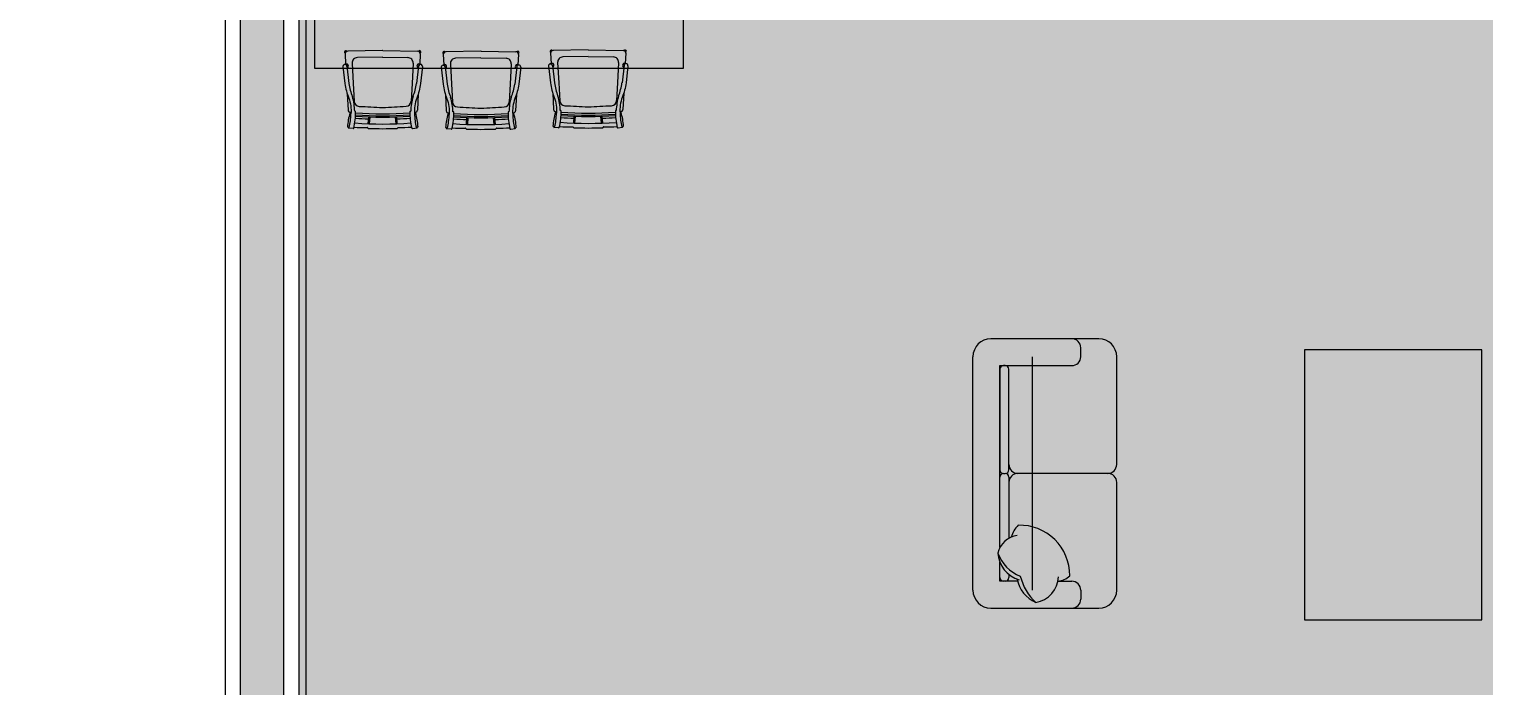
# Model space of a CAD drawing. Header units: millimetres. Extents: x 476571643 to 477489869, y 4620928210 to 4621294454.
# Drawn here: x 477215751 to 477222431, y 4621078495 to 4621081511 of the extents above; entities that cross this region are included whole.
import ezdxf

# ---------------------------------------------------------------- set-up
doc = ezdxf.new("R2010")
doc.units = ezdxf.units.MM
doc.header["$MEASUREMENT"] = 0
for name, color, linetype, lineweight in [('2D Drafting - General_Pen_No__1_Pen_No__7', 7, 'Continuous', 0), ('2D Drafting - General_Pen_No__250_Pen_No__7_Pen_No__7', 7, 'Continuous', 0), ('G-Anno-Nplt_Pen_No__151', 151, 'Continuous', 0), ('G-Anno-Nplt_Pen_No__4', 7, 'Continuous', 0), ('New_0_Pen_No__7', 7, 'Continuous', 0), ('New_reg_nak_Pen_No__7', 7, 'Continuous', 0), ('zoma_Pen_No__142', 142, 'Continuous', 0), ('zoma_Pen_No__5_Pen_No__5', 5, 'Continuous', 0)]:
    doc.layers.add(name, color=color, linetype=linetype, lineweight=lineweight)
doc.layers.add('zoma', color=7, linetype='Continuous')
doc.styles.add('GENERATED_STYLE_2', font='arial.ttf')
doc.dimstyles.new('GENERATED_STYLE__7', dxfattribs={"dimtxt": 200, "dimasz": 64.421331, "dimexe": 0.18, "dimexo": 3, "dimgap": 0.09, "dimtad": 1, "dimlfac": 0.001, "dimzin": 0, "dimdsep": 46, "dimtxsty": 'GENERATED_STYLE_2', "dimblk": 'ARROWHEAD_2', "dimblk1": 'ARROWHEAD_2', "dimblk2": 'ARROWHEAD_2', "dimcen": 0.09, "dimclrd": 142, "dimclre": 142, "dimclrt": 142, "dimadec": 0, "dimazin": 0, "dimtfac": 1, "dimtdec": 4, "dimtmove": 0, "dimatfit": 3, "dimfxl": 1, "dimtolj": 1, "dimtzin": 0, "dimarcsym": 0})

# ---------------------------------------------------------------- blocks, each defined once
blk = doc.blocks.new('*D1102', base_point=(476844527.1, 4621385791))
at = {"layer": 'zoma_Pen_No__142', "color": 142, "linetype": 'Continuous', "lineweight": 0, "transparency": 16777216}
for p, q in [((477215025.9, 4621085894.8), (477215025.9, 4621082794.8)), ((477214962.3, 4621082794.8), (477215089.5, 4621082794.8)), ((477215068.3, 4621082770.3), (477214983.5, 4621082819.3)), ((477215025.9, 4621082794.8), (477215025.9, 4621082394.8)), ((477214962.3, 4621082394.8), (477215089.5, 4621082394.8)), ((477215068.3, 4621082370.3), (477214983.5, 4621082419.3)), ((477215025.9, 4621082394.8), (477215026, 4621075894.8))]:
    blk.add_line(p, q, dxfattribs=at)
blk = doc.blocks.new('ARROWHEAD_2')
at = {"color": 0, "linetype": 'Continuous', "lineweight": 0}
for p, q in [((0, 0), (-1, 0)), ((-0.38, -0.66), (0.38, 0.66))]:
    blk.add_line(p, q, dxfattribs=at)
blk = doc.blocks.new('*D1104', base_point=(476844527.1, 4621385791))
at = {"layer": 'zoma_Pen_No__142', "color": 142, "linetype": 'Continuous', "lineweight": 0, "transparency": 16777216}
for p, q in [((477215025.9, 4621082794.8), (477215025.9, 4621082394.8)), ((477214962.3, 4621082394.8), (477215089.5, 4621082394.8)), ((477215068.3, 4621082370.3), (477214983.5, 4621082419.3)), ((477215025.9, 4621082394.8), (477215026, 4621075894.8)), ((477215068.3, 4621075870.3), (477214983.6, 4621075919.3))]:
    blk.add_line(p, q, dxfattribs=at)
at = {"layer": 'zoma_Pen_No__142', "color": 142, "lineweight": 0, "transparency": 16777216, "char_height": 200, "attachment_point": 7, "rotation": 90.00052, "style": 'GENERATED_STYLE_2'}
for s, insert in [('\\A1;{\\pql;\\fArial CYR|b0|i0|c204|p34;6.50}', (477214985.9, 4621078878.7)), ('\\A1;{\\pql;\\fArial CYR|b0|i0|c204|p34;0.40}', (477214986, 4621075919.3))]:
    blk.add_mtext(s, dxfattribs=dict(at, insert=insert))
blk = doc.blocks.new('*D1105', base_point=(476844527.1, 4621385791))
at = {"layer": 'zoma_Pen_No__142', "color": 142, "linetype": 'Continuous', "lineweight": 0, "transparency": 16777216}
for p, q in [((477215025.9, 4621082394.8), (477215026, 4621075894.8)), ((477214962.4, 4621075894.8), (477215089.5, 4621075894.8)), ((477215068.3, 4621075870.3), (477214983.6, 4621075919.3)), ((477215026, 4621075894.8), (477215026, 4621075494.8)), ((477214962.4, 4621075494.8), (477215089.5, 4621075494.8)), ((477214983.6, 4621075519.3), (477215068.3, 4621075470.3)), ((477215026, 4621075494.8), (477215026, 4621075453.3))]:
    blk.add_line(p, q, dxfattribs=at)
blk = doc.blocks.new('*D1106', base_point=(476844527.1, 4621385791))
at = {"layer": 'zoma_Pen_No__142', "color": 142, "linetype": 'Continuous', "lineweight": 0, "transparency": 16777216}
for p, q in [((477214459.4, 4621093264.8), (477214586.6, 4621093264.8)), ((477214565.4, 4621093240.3), (477214480.6, 4621093289.2)), ((477214523, 4621093306.2), (477214523, 4621093264.8)), ((477214523, 4621093264.8), (477214523.2, 4621075494.8)), ((477214459.6, 4621075494.8), (477214586.8, 4621075494.8)), ((477214480.8, 4621075519.2), (477214565.6, 4621075470.3)), ((477214523.2, 4621075494.8), (477214523.2, 4621075453.3))]:
    blk.add_line(p, q, dxfattribs=at)
at = {"layer": 'zoma_Pen_No__142', "color": 142, "lineweight": 0, "transparency": 16777216, "insert": (477214483.1, 4621084037.8), "char_height": 200, "attachment_point": 7, "rotation": 90.00052, "style": 'GENERATED_STYLE_2'}
blk.add_mtext('\\A1;{\\pql;\\fArial CYR|b0|i0|c204|p34;17.77}', dxfattribs=at)
blk = doc.blocks.new('*D1131', base_point=(476844527.1, 4621385791))
at = {"layer": 'zoma_Pen_No__142', "color": 142, "linetype": 'Continuous', "lineweight": 0, "transparency": 16777216}
for p, q in [((477240464.8, 4621093194.8), (477240337.7, 4621093194.8)), ((477240443.6, 4621093170.3), (477240358.9, 4621093219.3)), ((477240401.2, 4621075494.8), (477240401.2, 4621093194.8)), ((477240464.8, 4621075494.8), (477240337.7, 4621075494.8)), ((477240358.9, 4621075519.3), (477240443.6, 4621075470.3)), ((477240401.2, 4621075453.3), (477240401.2, 4621075494.8))]:
    blk.add_line(p, q, dxfattribs=at)
at = {"layer": 'zoma_Pen_No__142', "color": 142, "lineweight": 0, "transparency": 16777216, "insert": (477240361.2, 4621084002.9), "char_height": 200, "attachment_point": 7, "rotation": 90, "style": 'GENERATED_STYLE_2'}
blk.add_mtext('\\A1;{\\pql;\\fArial CYR|b0|i0|c204|p34;17.70}', dxfattribs=at)

msp = doc.modelspace()

# ---------------------------------------------------------------- hatches: boundary and pattern name
at = {"layer": '2D Drafting - General_Pen_No__250_Pen_No__7_Pen_No__7', "linetype": 'Continuous', "lineweight": 0}
msp.add_hatch(color=7, dxfattribs=at).paths.add_polyline_path([(477216921.317, 4621082394.799), (477216721.317, 4621082394.799), (477216721.317, 4621075894.799), (477216921.317, 4621075894.799)])
at = {"layer": 'G-Anno-Nplt_Pen_No__151', "linetype": 'Continuous', "lineweight": 0, "true_color": 0x1f2f3f}
msp.add_hatch(color=169, dxfattribs=at).paths.add_polyline_path([(477216991.317, 4621081734.611), (477217391.317, 4621081734.611), (477217391.317, 4621082564.799), (477217191.317, 4621082564.799), (477217191.317, 4621082864.799), (477216991.317, 4621082864.799), (477216991.317, 4621085824.799), (477217191.317, 4621085824.799), (477217191.317, 4621085994.799), (477217191.317, 4621086124.799), (477217391.317, 4621086124.799), (477217391.317, 4621086954.987), (477216991.317, 4621086954.987), (477216991.317, 4621091824.799), (477220491.499, 4621091824.799), (477220491.499, 4621092924.799), (477223551.317, 4621092924.799), (477223551.317, 4621092724.799), (477223551.317, 4621088988.418), (477223621.436, 4621088988.418), (477223621.436, 4621087638.37), (477223551.318, 4621087638.37), (477223551.318, 4621086064.799), (477223251.317, 4621086064.799), (477223251.317, 4621085384.611), (477223651.317, 4621085384.611), (477223651.317, 4621082864.799), (477223551.317, 4621082864.799), (477223551.317, 4621082324.799), (477223651.317, 4621082324.799), (477223651.317, 4621077464.799), (477216991.317, 4621077464.799)])

# ---------------------------------------------------------------- linework, layer by layer
at = {"layer": '2D Drafting - General_Pen_No__1_Pen_No__7', "color": 7, "linetype": 'Continuous', "lineweight": 0, "flags": 128}
msp.add_lwpolyline([(477216721.317, 4621075894.799), (477216721.317, 4621082394.799), (477217021.317, 4621082394.799), (477217021.317, 4621075894.799)], close=True, dxfattribs=at)
at = {"layer": 'G-Anno-Nplt_Pen_No__4', "color": 7, "linetype": 'Continuous', "lineweight": 0, "flags": 128}
msp.add_lwpolyline([(477216991.317, 4621077464.799), (477216991.317, 4621081734.611), (477217391.317, 4621081734.611), (477217391.317, 4621082564.799), (477217191.317, 4621082564.799), (477217191.317, 4621082864.799), (477216991.317, 4621082864.799), (477216991.317, 4621085824.799), (477217191.317, 4621085824.799), (477217191.317, 4621085994.799), (477217191.317, 4621086124.799), (477217391.317, 4621086124.799), (477217391.317, 4621086954.987), (477216991.317, 4621086954.987), (477216991.317, 4621091824.799)], dxfattribs=at)
at = {"layer": 'New_0_Pen_No__7', "color": 7, "linetype": 'Continuous', "lineweight": 0}
for p, q in [((477217201.948, 4621081397.332), (477217204.481, 4621081349.717)), ((477217374.065, 4621081413.053), (477217213.884, 4621081410.151)), ((477217374.723, 4621081382.625), (477217258.13, 4621081380.512)), ((477217373.654, 4621081382.624), (477217490.249, 4621081380.642)), ((477217375.133, 4621081413.054), (477217535.317, 4621081410.331)), ((477217547.268, 4621081397.525), (477217544.788, 4621081349.908)), ((477217652.825, 4621081394.348), (477217655.358, 4621081346.733)), ((477217824.942, 4621081410.069), (477217664.762, 4621081407.167)), ((477217825.6, 4621081379.641), (477217709.008, 4621081377.528)), ((477217824.532, 4621081379.64), (477217941.127, 4621081377.658)), ((477217826.011, 4621081410.07), (477217986.194, 4621081407.347)), ((477217998.145, 4621081394.541), (477217995.666, 4621081346.924)), ((477218145.506, 4621081400.316), (477218148.038, 4621081352.702)), ((477218317.622, 4621081416.038), (477218157.442, 4621081413.135)), ((477218318.281, 4621081385.609), (477218201.688, 4621081383.496)), ((477218317.212, 4621081385.609), (477218433.807, 4621081383.626)), ((477218318.691, 4621081416.038), (477218478.875, 4621081413.315)), ((477218490.825, 4621081400.51), (477218488.346, 4621081352.892)), ((477217210.165, 4621081342.031), (477217219.57, 4621081261.398)), ((477217215.411, 4621081336.238), (477217214.311, 4621081335.319)), ((477217234.257, 4621081354.874), (477217239.229, 4621081261.409)), ((477217514.151, 4621081355.031), (477217509.284, 4621081261.56)), ((477217539.113, 4621081342.215), (477217529.798, 4621081261.572)), ((477217533.873, 4621081336.416), (477217534.974, 4621081335.499)), ((477217661.042, 4621081339.047), (477217670.447, 4621081258.413)), ((477217666.289, 4621081333.254), (477217665.188, 4621081332.335)), ((477217685.135, 4621081351.89), (477217690.106, 4621081258.424)), ((477217965.029, 4621081352.047), (477217960.162, 4621081258.576)), ((477217989.99, 4621081339.231), (477217980.676, 4621081258.587)), ((477217984.75, 4621081333.432), (477217985.852, 4621081332.515)), ((477218153.723, 4621081345.015), (477218163.127, 4621081264.382)), ((477218158.969, 4621081339.222), (477218157.869, 4621081338.304)), ((477218177.815, 4621081357.859), (477218182.787, 4621081264.393)), ((477218457.709, 4621081358.015), (477218452.842, 4621081264.544)), ((477218482.67, 4621081345.2), (477218473.356, 4621081264.556)), ((477218477.43, 4621081339.401), (477218478.532, 4621081338.483)), ((477217239.229, 4621081261.409), (477217243.578, 4621081179.656)), ((477217509.284, 4621081261.56), (477217505.027, 4621081179.802)), ((477217690.106, 4621081258.424), (477217694.455, 4621081176.671)), ((477217960.162, 4621081258.576), (477217955.904, 4621081176.818)), ((477218182.787, 4621081264.393), (477218187.135, 4621081182.64)), ((477218452.842, 4621081264.544), (477218448.585, 4621081182.786)), ((477217211.697, 4621081214.058), (477217215.662, 4621081139.521)), ((477217537.724, 4621081214.241), (477217533.843, 4621081139.7)), ((477217662.574, 4621081211.074), (477217666.539, 4621081136.537)), ((477217988.602, 4621081211.256), (477217984.72, 4621081136.715)), ((477218155.255, 4621081217.042), (477218159.219, 4621081142.506)), ((477218481.282, 4621081217.225), (477218477.4, 4621081142.684)), ((477217248.301, 4621081134.182), (477217246.268, 4621081134.194)), ((477217307.829, 4621081076.873), (477217310.665, 4621081108.162)), ((477217313.914, 4621081076.572), (477217316.759, 4621081107.954)), ((477217435.661, 4621081076.641), (477217432.781, 4621081108.019)), ((477217441.746, 4621081076.948), (477217438.874, 4621081108.234)), ((477217501.209, 4621081134.323), (477217503.243, 4621081134.338)), ((477217699.179, 4621081131.197), (477217697.145, 4621081131.209)), ((477217758.707, 4621081073.889), (477217761.543, 4621081105.178)), ((477217764.791, 4621081073.588), (477217767.636, 4621081104.969)), ((477217886.539, 4621081073.656), (477217883.659, 4621081105.034)), ((477217892.623, 4621081073.964), (477217889.752, 4621081105.25)), ((477217952.087, 4621081131.339), (477217954.12, 4621081131.353)), ((477218191.859, 4621081137.166), (477218189.826, 4621081137.178)), ((477218251.387, 4621081079.857), (477218254.223, 4621081111.147)), ((477218257.472, 4621081079.557), (477218260.316, 4621081110.938)), ((477218379.219, 4621081079.625), (477218376.339, 4621081111.003)), ((477218385.303, 4621081079.932), (477218382.432, 4621081111.218)), ((477218444.767, 4621081137.308), (477218446.8, 4621081137.322)), ((477217212.779, 4621081062.257), (477217216.457, 4621081061.326)), ((477217216.383, 4621081061.035), (477217216.457, 4621081061.326)), ((477217238.222, 4621081054.596), (477217217.061, 4621081057.084)), ((477217306.951, 4621081056.338), (477217305.685, 4621081057.963)), ((477217442.647, 4621081056.414), (477217443.911, 4621081058.04)), ((477217511.378, 4621081054.749), (477217532.536, 4621081057.26)), ((477217536.812, 4621081062.439), (477217533.136, 4621081061.504)), ((477217533.21, 4621081061.212), (477217533.136, 4621081061.504)), ((477217663.656, 4621081059.273), (477217667.334, 4621081058.342)), ((477217667.26, 4621081058.051), (477217667.334, 4621081058.342)), ((477217689.099, 4621081051.612), (477217667.939, 4621081054.099)), ((477217757.828, 4621081053.354), (477217756.563, 4621081054.978)), ((477217893.524, 4621081053.43), (477217894.788, 4621081055.056)), ((477217962.255, 4621081051.765), (477217983.413, 4621081054.276)), ((477217987.69, 4621081059.454), (477217984.013, 4621081058.519)), ((477217984.087, 4621081058.228), (477217984.013, 4621081058.519)), ((477218156.337, 4621081065.241), (477218160.014, 4621081064.31)), ((477218159.941, 4621081064.019), (477218160.014, 4621081064.31)), ((477218181.78, 4621081057.58), (477218160.619, 4621081060.068)), ((477218250.509, 4621081059.323), (477218249.243, 4621081060.947)), ((477218386.205, 4621081059.399), (477218387.468, 4621081061.024)), ((477218454.935, 4621081057.733), (477218476.093, 4621081060.245)), ((477218480.37, 4621081065.423), (477218476.693, 4621081064.488)), ((477218476.767, 4621081064.197), (477218476.693, 4621081064.488)), ((477220662.111, 4621080089.398), (477220167.111, 4621080089.398)), ((477220579.611, 4621080006.898), (477220579.611, 4621080048.148)), ((477220579.611, 4621080006.898), (477220579.611, 4621080048.148)), ((477220208.361, 4621079131.051), (477220208.361, 4621079965.648)), ((477220208.361, 4621079131.051), (477220208.361, 4621079965.648)), ((477220208.361, 4621079965.648), (477220538.361, 4621079965.648)), ((477220208.361, 4621079965.648), (477220538.361, 4621079965.648)), ((477220233.111, 4621079965.648), (477220224.861, 4621079965.648)), ((477220356.093, 4621080006.898), (477220356.093, 4621078934.398)), ((477220744.611, 4621079511.898), (477220744.611, 4621080006.898)), ((477220208.361, 4621079949.148), (477220208.361, 4621079487.148)), ((477220249.611, 4621079487.148), (477220249.611, 4621079949.148)), ((477220208.361, 4621079131.051), (477220208.361, 4621079454.148)), ((477220224.861, 4621079470.648), (477220233.111, 4621079470.648)), ((477220224.861, 4621079470.648), (477220233.111, 4621079470.648)), ((477220249.611, 4621079454.148), (477220249.611, 4621079172.587)), ((477220703.361, 4621079470.648), (477220290.861, 4621079470.648)), ((477220744.611, 4621078934.398), (477220744.611, 4621079429.398)), ((477220208.361, 4621078992.148), (477220208.361, 4621079062.426)), ((477220208.361, 4621078975.648), (477220208.361, 4621079062.426)), ((477220289.427, 4621078975.648), (477220208.361, 4621078975.648)), ((477220233.111, 4621078975.648), (477220224.861, 4621078975.648)), ((477220249.611, 4621079007.126), (477220249.611, 4621078992.148)), ((477220474.45, 4621078975.648), (477220538.361, 4621078975.648)), ((477220579.611, 4621078934.398), (477220579.611, 4621078893.148)), ((477220167.111, 4621078851.898), (477220662.111, 4621078851.898))]:
    msp.add_line(p, q, dxfattribs=at)
for points in [[(477217063.485, 4621082176.573), (477218753.723, 4621082176.573), (477218753.723, 4621081331.113), (477217063.485, 4621081331.113)], [(477221607.204, 4621078798.304), (477222420.951, 4621078798.304), (477222420.951, 4621080039.009), (477221607.204, 4621080039.009)]]:
    msp.add_lwpolyline(points, close=True, dxfattribs=at)
for points in [[(477217192.027, 4621081339.915), (477217201.186, 4621081261.387)], [(477217557.253, 4621081340.12), (477217548.182, 4621081261.582)], [(477217642.904, 4621081336.931), (477217652.063, 4621081258.403)], [(477218008.131, 4621081337.136), (477217999.06, 4621081258.598)], [(477218135.584, 4621081342.9), (477218144.743, 4621081264.372)], [(477218500.811, 4621081343.104), (477218491.74, 4621081264.566)], [(477220084.611, 4621078934.398), (477220084.611, 4621080006.898)]]:
    msp.add_lwpolyline(points, dxfattribs=at)
for points in [[(477217200.629, 4621081349.094), (477217202.95, 4621081349.427, 0.08130171), (477217208.292, 4621081351.107)], [(477217548.641, 4621081349.289), (477217546.319, 4621081349.619, -0.08130171), (477217540.976, 4621081351.294)], [(477217651.506, 4621081346.109), (477217653.828, 4621081346.443, 0.08130171), (477217659.169, 4621081348.123)], [(477217999.519, 4621081346.304), (477217997.197, 4621081346.635, -0.08130171), (477217991.853, 4621081348.31)], [(477218144.186, 4621081352.078), (477218146.508, 4621081352.411, 0.08130171), (477218151.85, 4621081354.092)], [(477218492.199, 4621081352.273), (477218489.877, 4621081352.604, -0.08130171), (477218484.533, 4621081354.278)], [(477217201.241, 4621081261.387, 0.05838097), (477217218.413, 4621081194.707, -0.11288216), (477217228.957, 4621081121.918)], [(477217548.127, 4621081261.582, -0.05838097), (477217531.03, 4621081194.882, 0.11288216), (477217520.567, 4621081122.081)], [(477217652.119, 4621081258.403, 0.05838097), (477217669.29, 4621081191.723, -0.11288216), (477217679.835, 4621081118.934)], [(477217999.004, 4621081258.598, -0.05838097), (477217981.907, 4621081191.898, 0.11288216), (477217971.444, 4621081119.097)], [(477218144.799, 4621081264.372, 0.05838097), (477218161.97, 4621081197.692, -0.11288216), (477218172.515, 4621081124.902)], [(477218491.684, 4621081264.566, -0.05838097), (477218474.588, 4621081197.867, 0.11288216), (477218464.125, 4621081125.066)]]:
    msp.add_lwpolyline(points, format="xyb", dxfattribs=at)
for centre, radius, start, end in [((477217205.195, 4621081406.275), 6.087, 32.5639935, 241.5190071), ((477217214.105, 4621081397.979), 12.174, 91.0381127, 183.0448901), ((477217258.571, 4621081356.168), 24.348, 91.0381141, 183.0448886), ((477217374.616, 4621081382.623), 30.436, 89.0260895, 91.038119), ((477217374.602, 4621081406.975), 6.087, 89.0259399, 91.0379691), ((477217489.836, 4621081356.297), 24.348, 357.019312, 89.0260851), ((477217535.11, 4621081398.159), 12.174, 357.0193135, 89.0260833), ((477217544.01, 4621081406.465), 6.087, 298.5451923, 147.5002026), ((477217656.073, 4621081403.291), 6.087, 32.5639846, 241.5190165), ((477217664.982, 4621081394.994), 12.174, 91.038116, 183.0448868), ((477217709.449, 4621081353.183), 24.348, 91.0381141, 183.0448864), ((477217825.494, 4621081379.639), 30.436, 89.0260895, 91.038119), ((477217825.48, 4621081403.991), 6.087, 89.0259398, 91.0379692), ((477217940.713, 4621081353.313), 24.348, 357.0193114, 89.0260835), ((477217985.987, 4621081395.174), 12.174, 357.0193071, 89.0260858), ((477217994.888, 4621081403.481), 6.087, 298.5451835, 147.5002119), ((477218148.753, 4621081409.259), 6.087, 32.5639931, 241.5190075), ((477218157.663, 4621081400.963), 12.174, 91.0381148, 183.0448838), ((477218202.129, 4621081359.152), 24.348, 91.0381132, 183.0448874), ((477218318.174, 4621081385.607), 30.436, 89.0260895, 91.038119), ((477218318.16, 4621081409.959), 6.087, 89.0261892, 91.0382191), ((477218433.393, 4621081359.281), 24.348, 357.019312, 89.0260851), ((477218478.668, 4621081401.143), 12.174, 357.0193135, 89.0260833), ((477218487.568, 4621081409.449), 6.087, 298.5451834, 147.5002115), ((477217201.219, 4621081339.921), 9.192, 0.0320975, 180.032096), ((477217208.183, 4621081341.916), 9.192, 321.84914, 89.3204732), ((477217212.1, 4621081333.824), 1.085, 75.8327303, 160.1719005), ((477217212.903, 4621081337.005), 2.196, 255.8327222, 309.8569436), ((477217541.095, 4621081342.103), 9.192, 90.7437259, 218.2150603), ((477217536.38, 4621081337.187), 2.196, 230.2072374, 284.2314596), ((477217537.187, 4621081334.006), 1.085, 19.892345, 104.2314756), ((477217548.061, 4621081340.115), 9.192, 0.0320967, 180.0321025), ((477217652.096, 4621081336.936), 9.192, 0.0320967, 180.0321025), ((477217659.06, 4621081338.932), 9.192, 321.849144, 89.3204717), ((477217662.978, 4621081330.839), 1.085, 75.8327261, 160.1719069), ((477217663.781, 4621081334.021), 2.196, 255.8327431, 309.8569749), ((477217991.972, 4621081339.118), 9.192, 90.7437255, 218.2150575), ((477217987.257, 4621081334.202), 2.196, 230.2072263, 284.2314715), ((477217988.064, 4621081331.021), 1.085, 19.8922924, 104.2314634), ((477217998.939, 4621081337.131), 9.192, 0.0321025, 180.0320967), ((477218144.776, 4621081342.905), 9.192, 0.0321025, 180.0320967), ((477218151.741, 4621081344.9), 9.192, 321.849142, 89.3204713), ((477218155.658, 4621081336.808), 1.085, 75.8327536, 160.1718772), ((477218156.461, 4621081339.99), 2.196, 255.8327229, 309.856943), ((477218484.653, 4621081345.087), 9.192, 90.7437274, 218.2150561), ((477218479.938, 4621081340.171), 2.196, 230.2072577, 284.2314915), ((477218480.744, 4621081336.99), 1.085, 19.8922632, 104.2314926), ((477218491.619, 4621081343.099), 9.192, 0.0321025, 180.0320967), ((477217494.393, 4621081301.329), 277.599, 188.2704427, 201.123502), ((477217254.931, 4621081301.195), 277.599, 338.9406967, 351.7937559), ((477217945.27, 4621081298.345), 277.599, 188.2704427, 201.123502), ((477217705.808, 4621081298.211), 277.599, 338.9406968, 351.7937562), ((477218437.95, 4621081304.313), 277.599, 188.270443, 201.1235021), ((477218198.488, 4621081304.179), 277.599, 338.9406967, 351.7937559), ((477216982.369, 4621081126.053), 264.024, 1.7668975, 16.5562441), ((477217267.892, 4621081180.949), 24.348, 183.0448896, 267.0544818), ((477217480.711, 4621081181.068), 24.348, 273.0097166, 357.0193106), ((477217767.15, 4621081126.493), 264.024, 163.5079547, 178.2973014), ((477217433.247, 4621081123.069), 264.024, 1.7668975, 16.5562441), ((477217718.769, 4621081177.965), 24.348, 183.0448864, 267.0544828), ((477217931.589, 4621081178.084), 24.348, 273.0097155, 357.0193116), ((477218218.028, 4621081123.508), 264.024, 163.5079547, 178.2973013), ((477217925.927, 4621081129.037), 264.024, 1.7668975, 16.5562441), ((477218211.449, 4621081183.933), 24.348, 183.0448863, 267.0544828), ((477218424.269, 4621081184.052), 24.348, 273.0097157, 357.0193139), ((477218710.708, 4621081129.477), 264.024, 163.5079547, 178.2973012), ((477217490.146, 4621081046.005), 277.843, 163.2480751, 176.6466469), ((477217227.819, 4621081140.168), 12.174, 183.0448866, 261.8953265), ((477216949.971, 4621081128.358), 279.06, 345.6837993, 358.677654), ((477217227.009, 4621081125.21), 3.044, 86.9595727, 163.2480906), ((477218456.301, 4621104268.969), 23173.34, 266.9595631, 266.9649441), ((477216971.132, 4621081125.87), 279.06, 345.6837993, 1.3404652), ((477217248.29, 4621081132.356), 1.826, 1.3404674, 89.6646227), ((477217373.787, 4621082862.078), 1764.182, 265.9494864, 267.9227103), ((477217373.787, 4621082862.078), 1755.051, 265.9494858, 274.1147132), ((477217373.787, 4621082862.078), 1748.964, 265.9435477, 274.1206508), ((477217373.787, 4621082862.078), 1739.833, 265.9263385, 274.1378604), ((477218455.87, 4621104268.962), 23142.905, 267.0544824, 267.3206721), ((477216266.865, 4621104267.736), 23142.905, 272.7435263, 273.009716), ((477217373.787, 4621082862.078), 1764.182, 272.1414893, 274.1147133), ((477217778.387, 4621081126.322), 279.06, 178.7237334, 194.3803995), ((477217501.222, 4621081132.497), 1.826, 90.3995698, 178.7236964), ((477216267.294, 4621104267.743), 23173.34, 273.0992397, 273.1046206), ((477217799.546, 4621081128.834), 279.06, 181.3865448, 194.3803995), ((477217522.512, 4621081125.376), 3.044, 16.8161301, 93.104628), ((477217521.685, 4621081140.333), 12.174, 278.1688724, 357.0193137), ((477217259.463, 4621081045.876), 277.843, 3.417552, 16.8161237), ((477217941.024, 4621081043.021), 277.843, 163.2480752, 176.6466469), ((477217678.696, 4621081137.184), 12.174, 183.0448866, 261.8953268), ((477217400.849, 4621081125.374), 279.06, 345.6837993, 358.677654), ((477217677.886, 4621081122.226), 3.044, 86.9595832, 163.2480791), ((477218907.179, 4621104265.985), 23173.34, 266.9595631, 266.9649441), ((477217422.01, 4621081122.886), 279.06, 345.6837994, 1.3404654), ((477217699.168, 4621081129.371), 1.826, 1.340489, 89.6646292), ((477217824.665, 4621082859.094), 1764.182, 265.9494856, 267.9227095), ((477217824.665, 4621082859.094), 1755.051, 265.9494858, 274.1147132), ((477217824.665, 4621082859.094), 1748.964, 265.9435479, 274.120651), ((477217824.665, 4621082859.094), 1739.833, 265.9263385, 274.1378604), ((477218906.747, 4621104265.978), 23142.905, 267.0544829, 267.3206726), ((477216717.742, 4621104264.751), 23142.905, 272.7435263, 273.009716), ((477217824.665, 4621082859.094), 1764.182, 272.1414893, 274.1147133), ((477218229.265, 4621081123.338), 279.06, 178.7237336, 194.3803995), ((477217952.1, 4621081129.513), 1.826, 90.3995575, 178.7237404), ((477216718.171, 4621104264.759), 23173.34, 273.0992398, 273.1046207), ((477218250.423, 4621081125.85), 279.06, 181.3865446, 194.3803994), ((477217973.389, 4621081122.391), 3.044, 16.8161389, 93.1046192), ((477217972.562, 4621081137.348), 12.174, 278.1688726, 357.0193138), ((477217710.341, 4621081042.892), 277.843, 3.4175518, 16.8161237), ((477218433.704, 4621081048.989), 277.843, 163.2480752, 176.6466469), ((477218171.377, 4621081143.152), 12.174, 183.0448868, 261.8953264), ((477217893.529, 4621081131.342), 279.06, 345.6837994, 358.6776543), ((477218170.567, 4621081128.194), 3.044, 86.9595676, 163.2480715), ((477219399.849, 4621104271.954), 23173.34, 266.9595876, 266.9649686), ((477217914.69, 4621081128.855), 279.06, 345.6837993, 1.3404652), ((477218191.848, 4621081135.34), 1.826, 1.3404467, 89.6646434), ((477218317.345, 4621082865.062), 1764.182, 265.9494856, 267.9227095), ((477218317.345, 4621082865.062), 1755.051, 265.9494858, 274.1147132), ((477218317.345, 4621082865.062), 1748.964, 265.9435479, 274.120651), ((477218317.345, 4621082865.062), 1739.833, 265.9263383, 274.1378602), ((477219399.427, 4621104271.946), 23142.905, 267.0544829, 267.3206726), ((477217210.422, 4621104270.72), 23142.905, 272.7435263, 273.009716), ((477218317.345, 4621082865.062), 1764.182, 272.1414893, 274.1147133), ((477218721.945, 4621081129.307), 279.06, 178.7237336, 194.3803995), ((477218444.78, 4621081135.482), 1.826, 90.3995556, 178.7237404), ((477217210.852, 4621104270.728), 23173.34, 273.0992397, 273.1046206), ((477218743.103, 4621081131.818), 279.06, 181.3865446, 194.3803995), ((477218466.069, 4621081128.36), 3.044, 16.8161112, 93.1046237), ((477218465.243, 4621081143.317), 12.174, 278.1688753, 357.0193108), ((477218203.021, 4621081048.86), 277.843, 3.417552, 16.8161237), ((477217218.979, 4621081059.447), 3.044, 148.5474158, 230.9361986), ((477217217.417, 4621081060.106), 3.044, 263.2950067, 345.6837957), ((477217238.577, 4621081057.619), 3.044, 263.2950077, 345.6837956), ((477217788.359, 4621104274.584), 23220.515, 268.6528026, 268.8031658), ((477217375.464, 4621082830.573), 1755.051, 265.7841057, 274.1727862), ((477217303.285, 4621081056.092), 3.044, 37.9265727, 88.8031617), ((477217309.352, 4621081058.209), 3.044, 217.9265775, 268.8323414), ((477217782.48, 4621104270.86), 23220.515, 268.8323385, 268.9940127), ((477216941.107, 4621104270.388), 23220.515, 271.0701857, 271.2318599), ((477217440.244, 4621081058.283), 3.044, 271.2318692, 322.1376103), ((477217446.313, 4621081056.172), 3.044, 91.2610467, 142.1376131), ((477216935.223, 4621104274.106), 23220.515, 271.2610327, 271.4113959), ((477217511.019, 4621081057.771), 3.044, 194.3803996, 276.7691939), ((477217532.177, 4621081060.283), 3.044, 194.3804059, 276.7691867), ((477217530.615, 4621081059.621), 3.044, 309.1279966, 31.5167875), ((477217669.857, 4621081056.463), 3.044, 148.5474059, 230.9362056), ((477217668.294, 4621081057.122), 3.044, 263.2950114, 345.6838138), ((477217689.455, 4621081054.634), 3.044, 263.2950067, 345.6837957), ((477218239.237, 4621104271.6), 23220.515, 268.6528017, 268.8031649), ((477217826.341, 4621082827.589), 1755.051, 265.7841055, 274.172786), ((477217754.162, 4621081053.108), 3.044, 37.926594, 88.8031758), ((477217760.229, 4621081055.225), 3.044, 217.9265841, 268.832336), ((477218233.358, 4621104267.875), 23220.515, 268.8323385, 268.9940127), ((477217391.984, 4621104267.404), 23220.515, 271.0701857, 271.2318599), ((477217891.121, 4621081055.298), 3.044, 271.231861, 322.1376185), ((477217897.191, 4621081053.188), 3.044, 91.2610264, 142.1375981), ((477217386.1, 4621104271.122), 23220.515, 271.2610336, 271.4113968), ((477217961.896, 4621081054.787), 3.044, 194.3804055, 276.7691871), ((477217983.054, 4621081057.299), 3.044, 194.3804091, 276.7691844), ((477217981.492, 4621081056.637), 3.044, 309.1279971, 31.5167869), ((477218162.537, 4621081062.431), 3.044, 148.5474135, 230.9362025), ((477218160.974, 4621081063.091), 3.044, 263.2950067, 345.6837957), ((477218182.135, 4621081060.603), 3.044, 263.2950081, 345.6837952), ((477218731.917, 4621104277.568), 23220.515, 268.6528026, 268.8031658), ((477218319.022, 4621082833.557), 1755.051, 265.7841057, 274.1727862), ((477218246.842, 4621081059.076), 3.044, 37.9265792, 88.8031552), ((477218252.909, 4621081061.193), 3.044, 217.9265843, 268.8323358), ((477218726.038, 4621104273.844), 23220.515, 268.8323394, 268.9940136), ((477217884.664, 4621104273.373), 23220.515, 271.0701857, 271.2318599), ((477218383.802, 4621081061.267), 3.044, 271.2318612, 322.1376183), ((477218389.871, 4621081059.156), 3.044, 91.2610385, 142.1376213), ((477217878.781, 4621104277.09), 23220.515, 271.2610327, 271.4113959), ((477218454.577, 4621081060.756), 3.044, 194.3803968, 276.7691958), ((477218475.735, 4621081063.267), 3.044, 194.3803963, 276.7691972), ((477218474.173, 4621081062.606), 3.044, 309.1279944, 31.5167896), ((477220167.111, 4621080006.898), 82.5, 90, 180), ((477220538.361, 4621080048.148), 41.25, 0, 90), ((477220538.361, 4621080048.148), 41.25, 0, 90), ((477220662.111, 4621080006.898), 82.5, 0, 90), ((477220224.861, 4621079949.148), 16.5, 90, 180), ((477220233.111, 4621079949.148), 16.5, 0, 90), ((477220538.361, 4621080006.898), 41.25, 270, 0), ((477220538.361, 4621080006.898), 41.25, 270, 0), ((477220290.861, 4621079511.898), 41.25, 180, 270), ((477220702.684, 4621079512.575), 41.933, 270.9259714, 359.074028), ((477220224.861, 4621079487.148), 16.5, 180, 270), ((477220224.861, 4621079454.148), 16.5, 90, 180), ((477220233.111, 4621079487.148), 16.5, 270, 0), ((477220233.111, 4621079454.148), 16.5, 0, 90), ((477220290.861, 4621079429.398), 41.25, 90, 180), ((477220703.361, 4621079429.398), 41.25, 0, 90), ((477220387.804, 4621079139.232), 133.429, 135.5055255, 163.2207209), ((477220299.494, 4621079003.395), 229.452, 359.421067, 91.7149843), ((477220302.442, 4621079078.87), 107.582, 97.7680207, 165.8936052), ((477220369.074, 4621079168.197), 182.245, 200.2593797, 248.4317463), ((477220338.134, 4621079116.193), 140.47, 184.5331775, 252.7286369), ((477220224.861, 4621078992.148), 16.5, 180, 270), ((477220233.111, 4621078992.148), 16.5, 270, 0), ((477220430.742, 4621079012.196), 145.965, 190.6386662, 246.6848489), ((477220537.097, 4621079055.783), 241.848, 193.6491604, 227.2632286), ((477220352.677, 4621079000.834), 124.351, 279.3928452, 357.9328273), ((477220464.201, 4621079068.372), 93.376, 276.29025, 313.8883992), ((477220538.361, 4621078934.398), 41.25, 0, 90), ((477220167.111, 4621078934.398), 82.5, 180, 270), ((477220538.361, 4621078893.148), 41.25, 270, 0), ((477220662.111, 4621078934.398), 82.5, 270, 0)]:
    msp.add_arc(centre, radius, start, end, dxfattribs=at)
at = {"layer": 'New_reg_nak_Pen_No__7', "color": 7, "linetype": 'Continuous', "lineweight": 0, "flags": 128}
msp.add_lwpolyline([(477223621.317, 4621093194.799), (477223621.317, 4621093264.799), (477216651.316, 4621093264.799), (477216651.576, 4621075494.799), (477216721.317, 4621075494.799)], dxfattribs=at)
at = {"layer": 'zoma_Pen_No__5_Pen_No__5', "color": 5, "linetype": 'Continuous', "lineweight": 0}
msp.add_line((477216921.317, 4621071985.202), (477216921.317, 4621096696.008), dxfattribs=at)

# ---------------------------------------------------------------- dimensions: what is measured, and where the dimension line sits
at = {"layer": 'zoma', "color": 142, "linetype": 'Continuous', "lineweight": 0}
for base, p1, p2, angle, picture, middle, turn in [((477214523.184, 4621075494.779), (477216651.316, 4621093264.799), (477216721.317, 4621075494.799), 270.0005172, '*D1106', (477214383.104, 4621084373.836), 90.0005172), ((477240401.24, 4621093194.796), (477237891.242, 4621075494.799), (477214576.618, 4621093194.796), 90, '*D1131', (477240261.24, 4621084338.856), 90), ((477215025.897, 4621082394.781), (477217021.317, 4621082794.799), (477217021.317, 4621082394.799), 270.0005172, '*D1102', (477214885.891, 4621083079.042), 90.0005172), ((477215025.956, 4621075894.782), (477215025.897, 4621082394.781), (477216921.317, 4621075894.799), 270.0005172, '*D1104', (477214885.927, 4621079138.487), 90.0005172), ((477215025.96, 4621075494.782), (477216921.317, 4621075894.799), (477216921.317, 4621075494.799), 270.0005172, '*D1105', (477214885.953, 4621076179.043), 90.0005172)]:
    dim = msp.add_linear_dim(base=base, p1=p1, p2=p2, angle=angle, dimstyle='GENERATED_STYLE__7', dxfattribs=at)
    dim.commit()
    dim.dimension.update_dxf_attribs({"geometry": picture, "text_midpoint": middle, "dimtype": 160, "text_rotation": turn})

doc.saveas('drawing.dxf')
